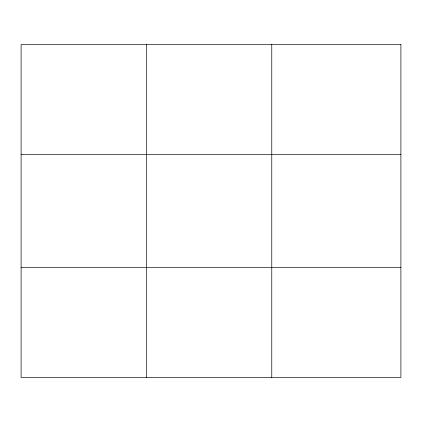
<?xml version="1.0" encoding="UTF-8"?>
<svg xmlns="http://www.w3.org/2000/svg" width="422" height="422" viewBox="0 0 422 422"><rect width="100%" height="100%" fill="white"/><g stroke="black" fill="none" stroke-linecap="round" stroke-linejoin="round"><path stroke-width="0.63" d="M146.434 44.532L146.434 377.468M271.768 44.532L271.768 377.468M21.1 154.399L400.9 154.399M21.1 267.601L400.9 267.601M400.9 44.532L400.9 377.468L21.1 377.468L21.1 44.532L400.9 44.532"/></g></svg>
